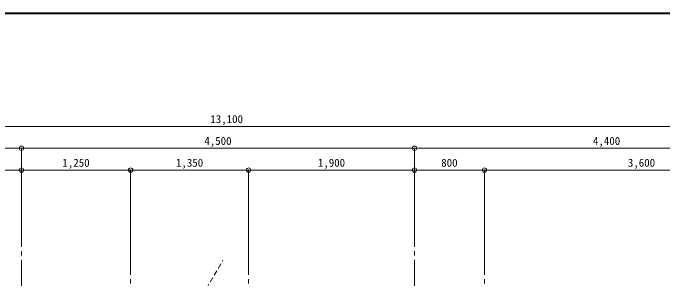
# Model space of a CAD drawing. Units: millimetres at full size, sheet at 1:50. Extents: x -9674 to 9699, y -6794 to 6791.
# Drawn here: x -2700 to 4732, y 3754 to 6791 of the extents above; entities that cross this region are included whole.
import ezdxf
from ezdxf.enums import TextEntityAlignment as Align

# ---------------------------------------------------------------- set-up
doc = ezdxf.new("R2010")
doc.units = ezdxf.units.MM
doc.header["$LTSCALE"] = 50
doc.header["$PDMODE"] = 32
doc.header["$PDSIZE"] = 50
doc.linetypes.add('CHAIN2', pattern=[12, 9, -1, 1, -1])
doc.linetypes.add('DASHED1', pattern=[1.8, 1.2, -0.6])
for name, color, linetype, lineweight in [('0-0_図面枠', 7, 'Continuous', 9), ('1-0_芯', 134, 'CHAIN2', 9), ('1-B_寸法', 134, 'Continuous', 9), ('2-C', 2, 'DASHED1', 25)]:
    doc.layers.add(name, color=color, linetype=linetype, lineweight=lineweight)
doc.styles.add('ＭＳ ゴシック', font='')
doc.styles.get('ＭＳ ゴシック').set_extended_font_data('MS Gothic')

msp = doc.modelspace()

# ---------------------------------------------------------------- linework, layer by layer
at = {"layer": '0-0_図面枠'}
for p, q in [((9697.16, 6789.66), (-9672.16, 6789.66)), ((9695.4, 6787.9), (-9670.4, 6787.9)), ((-9668.64, 6786.14), (9693.64, 6786.14)), ((9691.87, 6784.38), (-9666.87, 6784.38)), ((9690.11, 6782.61), (-9665.11, 6782.61)), ((9688.35, 6780.85), (-9663.35, 6780.85))]:
    msp.add_line(p, q, dxfattribs=at)
msp.add_lwpolyline([(9698.92, -6793.93), (9698.92, 6791.43), (-9673.92, 6791.43)], dxfattribs=at)
at = {"layer": '1-0_芯'}
for p, q in [((-2602.5, -3688.13), (-2602.5, 4241.87)), ((-1352.5, 4241.87), (-1352.5, 771.87)), ((-2.5, 4241.87), (-2.5, 1801.87)), ((1897.5, -3688.13), (1897.5, 4241.87)), ((2697.5, 4241.87), (2697.5, 771.87))]:
    msp.add_line(p, q, dxfattribs=at)
at = {"layer": '1-B_寸法'}
for p, q in [((-6802.5, 5491.87), (6297.5, 5491.87)), ((-6802.5, 5241.87), (-2602.5, 5241.87)), ((-2602.5, 5241.87), (1897.5, 5241.87)), ((-2602.5, 4241.87), (-2602.5, 5241.87)), ((1897.5, 5241.87), (6297.5, 5241.87)), ((1897.5, 4241.87), (1897.5, 5241.87)), ((-4042.5, 4991.87), (-2602.5, 4991.87)), ((-2602.5, 4991.87), (-1352.5, 4991.87)), ((-1352.5, 4991.87), (-2.5, 4991.87)), ((-1352.5, 4241.87), (-1352.5, 4991.87)), ((-2.5, 4991.87), (1897.5, 4991.87)), ((-2.5, 4241.87), (-2.5, 4991.87)), ((1897.5, 4991.87), (2697.5, 4991.87)), ((2697.5, 4991.87), (6297.5, 4991.87)), ((2697.5, 4241.87), (2697.5, 4991.87))]:
    msp.add_line(p, q, dxfattribs=at)
for p in [(-2602.5, 5241.87), (1897.5, 5241.87), (-2602.5, 4991.87), (-1352.5, 4991.87), (-2.5, 4991.87), (1897.5, 4991.87), (2697.5, 4991.87)]:
    msp.add_point(p, dxfattribs=at)
at = {"layer": '2-C', "color": 7, "lineweight": 9}
msp.add_line((-1205.62, 2382.88), (-295.58, 3959.11), dxfattribs=at)

# ---------------------------------------------------------------- texts
at = {"layer": '1-B_寸法', "style": 'ＭＳ ゴシック'}
for s, p in [('13,100', (-440, 5501.87)), ('4,500', (-508.75, 5251.87)), ('4,400', (3941.25, 5251.87)), ('1,250', (-2133.75, 5001.87)), ('1,350', (-833.75, 5001.87)), ('1,900', (791.25, 5001.87)), ('800', (2203.75, 5001.87)), ('3,600', (4341.25, 5001.87))]:
    msp.add_text(s, height=91.64, dxfattribs=at).set_placement(p, align=Align.BOTTOM_LEFT)

doc.saveas('drawing.dxf')
